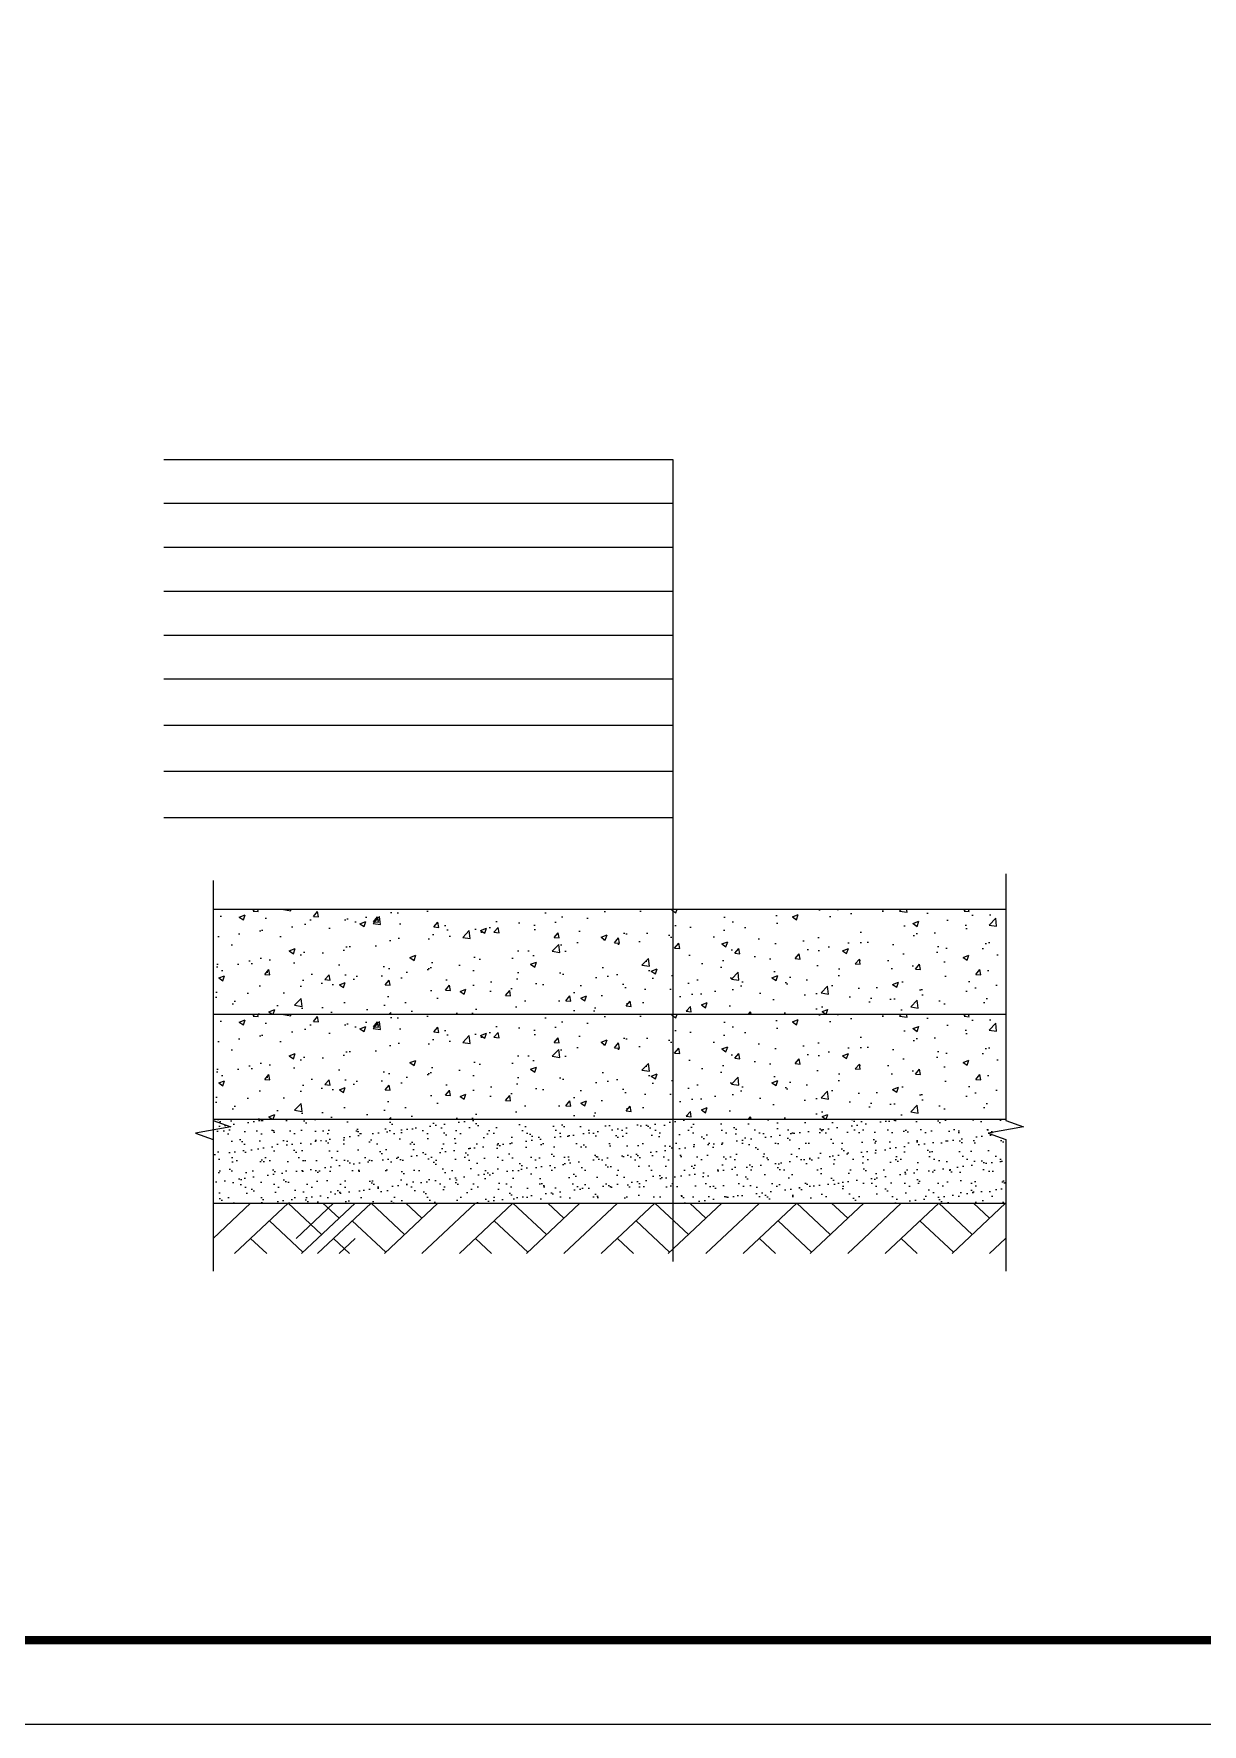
# Model space of a CAD drawing. Extents: x 104028 to 361637, y -78822 to 68782.
# Drawn here: x 322473 to 336390, y -30910 to -10788 of the extents above; entities that cross this region are included whole.
import ezdxf

# ---------------------------------------------------------------- set-up
doc = ezdxf.new("R2010")
doc.units = 0
doc.header["$LTSCALE"] = 1000
doc.header["$MEASUREMENT"] = 0
doc.layers.add('DIM_SYMB', color=3, linetype='Continuous')
doc.layers.add('PUB_TITLE', color=4, linetype='Continuous')

# ---------------------------------------------------------------- blocks, each defined once
blk = doc.blocks.new('DSFGNDFGMMMM')
at = {"layer": 'PUB_TITLE'}
blk.add_lwpolyline([(104028, 17001), (163428, 17001), (163428, 59001), (104028, 59001)], close=True, dxfattribs=at)
at = {"layer": 'PUB_TITLE', "const_width": 100}
blk.add_lwpolyline([(106528, 18001), (162428, 18001), (162428, 58001), (106528, 58001)], close=True, dxfattribs=at)
blk = doc.blocks.new('$LinePat$素土夯实')
at = {"color": 0}
for p, q in [((0, -210), (210, 0)), ((120, -300), (420, 0)), ((420, 0), (607.5, -187.5)), ((495, -300), (795, 0)), ((615, 0), (705, -90)), ((315, -105), (502.5, -292.5)), ((210, -210), (300, -300)), ((705, -300), (795, -210))]:
    blk.add_line(p, q, dxfattribs=at)
blk = doc.blocks.new('dfhdfhn333')
h = blk.add_hatch()
h.set_pattern_fill('混凝土', color=252, scale=100, style=0)
h.set_pattern_definition([(50, (348044.4, 45583.6), (717.26, -62.752), [75, -825]), (355, (348044.4, 45583.6), (-138.751, 752.192), [60, -660]), (100.4514, (348104.2, 45578.4), (578.5094, 689.4395), [63.74, -701.142]), (46.1842, (348044.4, 45783.6), (1067.241, -165.519), [112.5, -1237.5]), (96.6356, (348133.4, 45769.8), (934.663, 974.118), [95.61, -1051.713]), (351.1842, (348044.4, 45783.6), (934.662, 974.119), [90, -990]), (21, (348144.4, 45733.6), (596.907, -402.619), [75, -825]), (326, (348144.4, 45733.6), (243.315, 725.15), [60, -660]), (71.4514, (348194.2, 45700.06), (840.2226, 322.5305), [63.74, -701.142]), (37.5, (348044.43, 45583.6), (12.1599, 332.8939), [0, -652, 0, -670, 0, -662.5]), (7.5, (348044.43, 45583.6), (263.0695, 394.4117), [0, -382, 0, -637, 0, -252.5]), (327.5, (347821.43, 45583.6), (533.8224, -22.5549), [0, -250, 0, -780, 0, -1035]), (317.5, (347721.43, 45583.6), (583.1862, 100.105), [0, -325, 0, -518, 0, -735])])
h.paths.add_polyline_path([(346131, -24391), (346131, -23141), (336690, -23141), (336690, -24391)])
h = blk.add_hatch()
h.set_pattern_fill('混凝土', color=252, scale=100, style=0)
h.set_pattern_definition([(50, (348044.4, 44333.6), (717.26, -62.752), [75, -825]), (355, (348044.4, 44333.6), (-138.751, 752.192), [60, -660]), (100.4514, (348104.2, 44328.4), (578.5094, 689.4395), [63.74, -701.142]), (46.1842, (348044.4, 44533.6), (1067.241, -165.519), [112.5, -1237.5]), (96.6356, (348133.4, 44519.8), (934.663, 974.118), [95.61, -1051.713]), (351.1842, (348044.4, 44533.6), (934.662, 974.119), [90, -990]), (21, (348144.4, 44483.6), (596.907, -402.619), [75, -825]), (326, (348144.4, 44483.6), (243.315, 725.15), [60, -660]), (71.4514, (348194.2, 44450.06), (840.2226, 322.5305), [63.74, -701.142]), (37.5, (348044.43, 44333.6), (12.1599, 332.8939), [0, -652, 0, -670, 0, -662.5]), (7.5, (348044.43, 44333.6), (263.0695, 394.4117), [0, -382, 0, -637, 0, -252.5]), (327.5, (347821.43, 44333.6), (533.8224, -22.5549), [0, -250, 0, -780, 0, -1035]), (317.5, (347721.43, 44333.6), (583.1862, 100.105), [0, -325, 0, -518, 0, -735])])
h.paths.add_polyline_path([(346131, -25641), (346131, -24391), (336690, -24391), (336690, -25641)])
h = blk.add_hatch()
h.set_pattern_fill('AR-SAND', color=251, scale=100, style=0)
h.set_pattern_definition([(37.5, (410623.02, 290696.1), (-8.00016, 244.70662), [0, -193.04, 0, -215.9, 0, -206.375]), (7.5, (410623.02, 290696.1), (224.76164, 358.41255), [0, -104.14, 0, -173.99, 0, -66.675]), (327.5, (410466.8, 290696.1), (395.49619, 0.71859), [0, -63.5, 0, -228.6, 0, -298.45]), (317.5, (410466.8, 290696.1), (381.77823, 111.46466), [0, -31.75, 0, -149.86, 0, -171.45])])
h.paths.add_polyline_path([(346131, -26641), (346131, -25884), (345921, -25809), (346341, -25735), (346131, -25659), (346131, -25641), (336690, -25641), (336690, -26641)])
at = {"color": 30}
for p, q in [((336690, -23141), (346131, -23141)), ((336690, -24391), (336690, -26641)), ((336690, -24391), (346131, -24391)), ((336690, -24391), (346131, -24391)), ((336690, -25641), (346131, -25641)), ((336690, -26641), (346131, -26641))]:
    blk.add_line(p, q, dxfattribs=at)
at = {"layer": 'DIM_SYMB', "color": 0}
for p, q in [((342170, -17792), (336104, -17792)), ((342170, -24078), (342170, -17792)), ((342170, -18315), (336104, -18315)), ((342170, -18837), (336104, -18837)), ((342170, -19360), (336104, -19360)), ((342170, -19883), (336104, -19883)), ((342170, -20405), (336104, -20405)), ((342170, -20955), (336104, -20955)), ((342170, -21504), (336104, -21504)), ((342170, -22054), (336104, -22054)), ((342170, -27336), (342170, -24078))]:
    blk.add_line(p, q, dxfattribs=at)
for points in [[(346131, -22720), (346131, -25659), (346341, -25735), (345921, -25809), (346131, -25884), (346131, -27452)], [(336690, -22800), (336690, -25659), (336900, -25735), (336480, -25809), (336690, -25884), (336690, -27452)]]:
    blk.add_lwpolyline(points, dxfattribs=at)
at = {"color": 252, "xscale": 2.12641074013385, "yscale": 2, "zscale": 2}
for p in [(336691, -26641), (337678, -26641), (339369, -26641), (341059, -26641), (342750, -26641), (344440, -26641)]:
    blk.add_blockref('$LinePat$素土夯实', p, dxfattribs=at)

msp = doc.modelspace()

# ---------------------------------------------------------------- block references
for name, p in [('DSFGNDFGMMMM', (198209.2, -47911.4)), ('dfhdfhn333', (-12081.2, 1933.6))]:
    msp.add_blockref(name, p)

doc.saveas('drawing.dxf')
